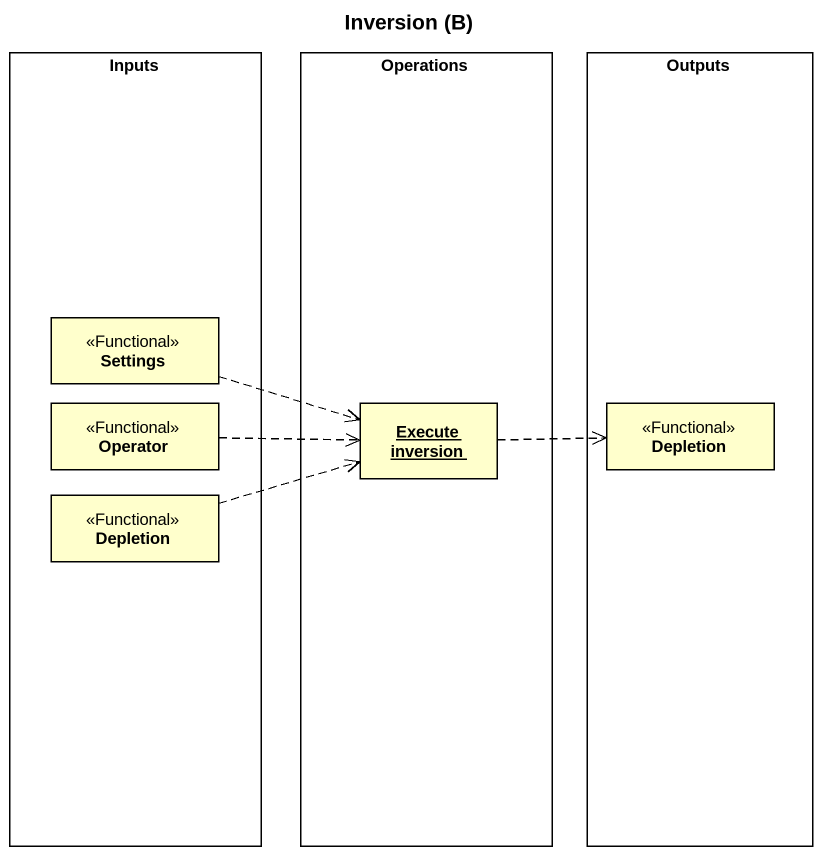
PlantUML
@startuml
title Inversion (B)
hide circle
hide empty members
rectangle Inputs {
  class Settings <<Functional>>
  class Operator <<Functional>>
  class "Depletion" as Depletion_2 <<Functional>>
}
rectangle Operations {
  object "Execute inversion" as Execute_inversion
}
rectangle Outputs {
  class Depletion <<Functional>>
}
Settings .right.> Execute_inversion
Operator .right.> Execute_inversion
Execute_inversion .right.> Depletion
Depletion_2 .right.> Execute_inversion
@enduml
